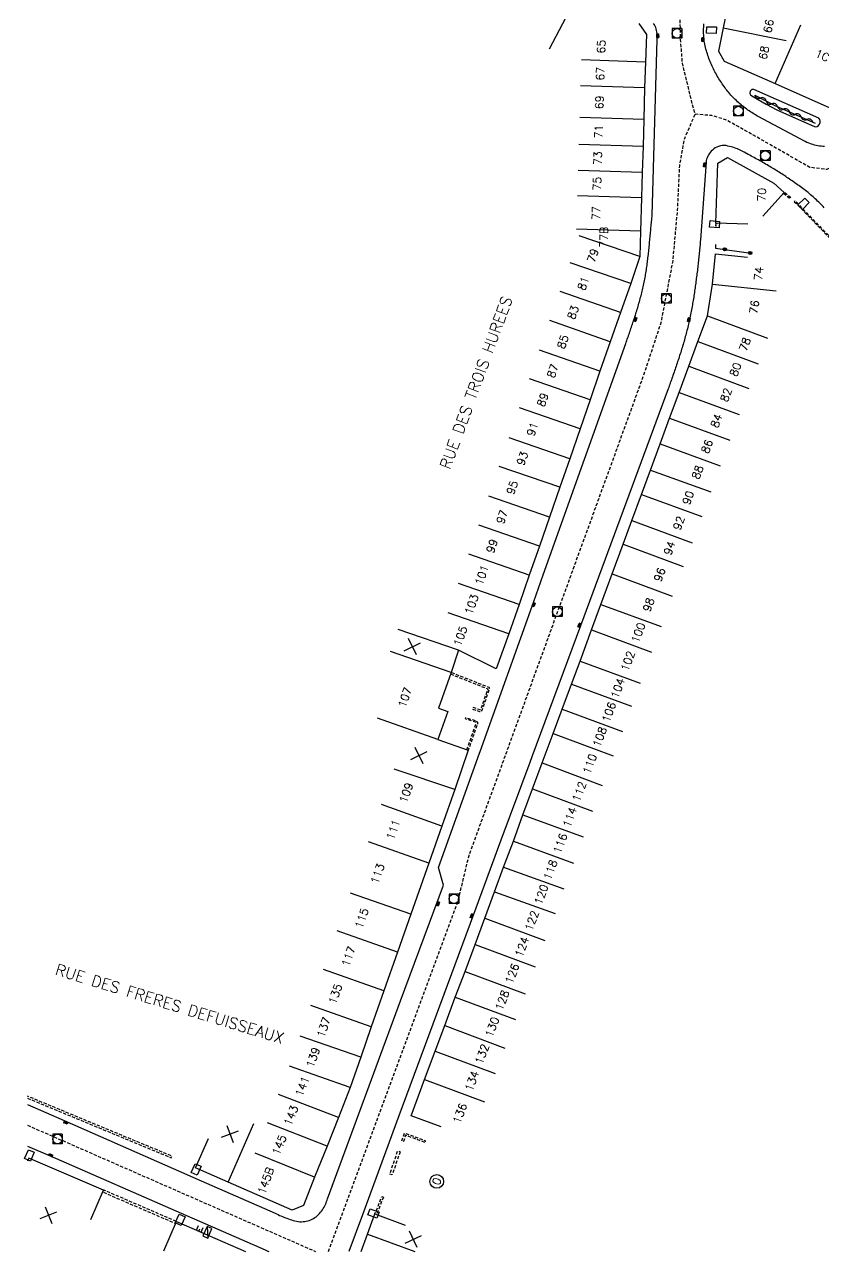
# Model space of a CAD drawing. Header units: millimetres. Extents: x 116000 to 117000, y 126000 to 127000.
# Drawn here: x 115999.5 to 116124.2, y 126000 to 126191.6 of the extents above; entities that cross this region are included whole.
import ezdxf
from ezdxf.enums import TextEntityAlignment as Align

# ---------------------------------------------------------------- set-up
doc = ezdxf.new("R2010")
doc.units = ezdxf.units.MM
doc.linetypes.add('DASHED', pattern=[0.75, 0.5, -0.25])
doc.layers.get('0').update_dxf_attribs({"linetype": 'CONTINUOUS'})
for name, color, linetype in [('W0001', 6, 'DASHED'), ('W0008', 7, 'CONTINUOUS'), ('W0017', 7, 'CONTINUOUS'), ('W0100', 7, 'CONTINUOUS'), ('W0112', 1, 'DASHED'), ('W0310', 3, 'CONTINUOUS'), ('W0322', 7, 'CONTINUOUS'), ('W0400', 7, 'CONTINUOUS'), ('W0420', 7, 'CONTINUOUS'), ('W0430', 7, 'CONTINUOUS'), ('W0989', 7, 'CONTINUOUS'), ('W0991', 7, 'CONTINUOUS'), ('W1102', 7, 'CONTINUOUS'), ('W1471', 7, 'CONTINUOUS')]:
    doc.layers.add(name, color=color, linetype=linetype)
doc.styles.get("Standard").update_dxf_attribs({"font": 'romans.shx', "width": 0.85})

# ---------------------------------------------------------------- blocks, each defined once
blk = doc.blocks.new('T400')
for p, q in [((-0.15, 0.3), (0.15, 0.3)), ((-0.15, -0.25), (-0.15, 0.3)), ((-0.15, 0.15), (0.15, 0.15)), ((-0.15, 0), (0.15, 0)), ((0.15, 0.3), (0.15, -0.25)), ((-0.15, -0.15), (0.15, -0.15)), ((-0.15, -0.25), (-0.15, -0.3)), ((-0.15, -0.3), (0.15, -0.3)), ((0.15, -0.3), (0.15, -0.25))]:
    blk.add_line(p, q)
blk = doc.blocks.new('T420')
for p, q in [((0.75, 0.75), (-0.75, 0.75)), ((-0.75, 0.75), (-0.75, -0.75)), ((0.75, 0.75), (0.75, -0.75)), ((0.75, -0.75), (-0.75, -0.75))]:
    blk.add_line(p, q)
blk.add_ellipse((0, 0), major_axis=(-0.53, 0.53), ratio=1, start_param=3.926991, end_param=10.210176)
blk = doc.blocks.new('T1471')
at = {"color": 0, "linetype": 'Continuous', "flags": 128}
blk.add_lwpolyline([(-0.75, -0.5), (-0.75, 0.5), (0.75, 0.5), (0.75, -0.5), (-0.75, -0.5)], dxfattribs=at)
blk = doc.blocks.new('T430')
at = {"flags": 128}
for points in [[(-0.4, 2.1), (0.4, 2.1)], [(-0.4, 2.1), (-0.4, 1.3)], [(0.8, 0.8), (-0.8, 0.8)], [(-0.8, 0.8), (-0.8, 0)], [(0.8, 0.8), (-0.8, 0)], [(-0.8, 0), (0.8, 0)], [(-0.4, 1.7), (0, 1.7)], [(-0.4, 1.3), (0.4, 1.3)], [(0.8, 0), (0.8, 0.8)]]:
    blk.add_lwpolyline(points, dxfattribs=at)
blk = doc.blocks.new('t322o')
at = {"color": 0, "linetype": 'Continuous'}
for radius in [0.25, 0.15]:
    blk.add_circle((0, 0), radius, dxfattribs=at)
blk = doc.blocks.new('t310o')
at = {"color": 0, "linetype": 'Continuous'}
for centre, start, end in [((-0.5, 0.38), 216.8699, 323.1304), ((0.5, -0.37), 36.8699, 143.1303)]:
    blk.add_arc(centre, 0.625, start, end, dxfattribs=at)
blk = doc.blocks.new('t991o')
at = {"color": 0, "linetype": 'Continuous'}
for p, q in [((-1, 1), (1, -1)), ((-1, -1), (1, 1))]:
    blk.add_line(p, q, dxfattribs=at)

msp = doc.modelspace()

# ---------------------------------------------------------------- linework, layer by layer
at = {"layer": 'W0001', "flags": 128}
for points in [[(116046.96, 126000), (116051.34, 126011.85), (116067.22, 126054.84), (116068.9, 126061.82), (116092.13, 126125.7), (116096.14, 126136.75), (116098.94, 126145.26), (116100.74, 126154.68), (116101.45, 126162.63), (116101.78, 126169.5), (116102.51, 126173.67), (116104.18, 126177.56), (116103.62, 126179.7), (116102.2, 126185.56), (116101.91, 126189.53), (116101.82, 126194.01), (116096.79, 126196.19), (116064.96, 126212.85), (116048.35, 126221.47)], [(116253.28, 126116.61), (116247.39, 126119.17), (116215.2, 126133.7), (116159.44, 126158.88), (116133.81, 126170.49), (116131.2, 126171.09), (116129.03, 126170.78), (116127.5, 126170.27), (116124.76, 126168.94), (116122.1, 126169.26), (116115.37, 126173.11), (116110.88, 126175.66), (116108.91, 126176.72), (116106.77, 126177.37), (116104.18, 126177.56)], [(116000, 126019.71), (116044.95, 126000)]]:
    msp.add_lwpolyline(points, dxfattribs=at)
at = {"layer": 'W0008', "flags": 128}
for points in [[(116000, 126022.94), (116005.71, 126020.43), (116027.08, 126011.01), (116038.65, 126005.98), (116038.88, 126005.87), (116039.1, 126005.75), (116039.32, 126005.64), (116039.55, 126005.54), (116039.78, 126005.44), (116040.01, 126005.35), (116040.25, 126005.26), (116040.48, 126005.18), (116040.72, 126005.1), (116040.97, 126005.01), (116041.22, 126004.93), (116041.48, 126004.86), (116041.73, 126004.79), (116041.99, 126004.73), (116042.25, 126004.68), (116042.51, 126004.65), (116042.78, 126004.65), (116043.03, 126004.66), (116043.27, 126004.69), (116043.51, 126004.73), (116043.75, 126004.78), (116043.98, 126004.85), (116044.21, 126004.94), (116044.43, 126005.04), (116044.65, 126005.16), (116044.86, 126005.29), (116045.06, 126005.43), (116045.24, 126005.59), (116045.42, 126005.75), (116045.58, 126005.93), (116045.74, 126006.11), (116045.89, 126006.3), (116046.03, 126006.5), (116046.16, 126006.7), (116046.29, 126006.91), (116046.4, 126007.12), (116046.5, 126007.33), (116046.6, 126007.55), (116046.68, 126007.78), (116046.75, 126008.01), (116046.81, 126008.24), (116058.22, 126039.11), (116064.9, 126057.18), (116064.16, 126059.94), (116070.55, 126077.82), (116070.63, 126078.07), (116079, 126101.48), (116080.49, 126105.65), (116093.35, 126141.77), (116093.44, 126142), (116093.52, 126142.23), (116093.6, 126142.47), (116093.69, 126142.7), (116093.77, 126142.93), (116093.85, 126143.17), (116093.93, 126143.4), (116094.01, 126143.63), (116094.09, 126143.87), (116094.17, 126144.1), (116094.25, 126144.34), (116094.33, 126144.57), (116094.41, 126144.81), (116094.48, 126145.04), (116094.56, 126145.27), (116094.64, 126145.5), (116094.72, 126145.73), (116094.79, 126145.96), (116094.87, 126146.19), (116094.94, 126146.42), (116095.01, 126146.65), (116095.09, 126146.88), (116095.16, 126147.11), (116095.22, 126147.34), (116095.29, 126147.58), (116095.36, 126147.81), (116095.42, 126148.05), (116095.49, 126148.28), (116095.55, 126148.52), (116095.61, 126148.75), (116095.68, 126148.99), (116095.74, 126149.22), (116095.8, 126149.46), (116095.86, 126149.69), (116095.91, 126149.93), (116095.97, 126150.16), (116096.03, 126150.4), (116096.08, 126150.64), (116096.14, 126150.87), (116096.19, 126151.11), (116096.24, 126151.35), (116096.29, 126151.59), (116096.33, 126151.83), (116096.38, 126152.06), (116096.42, 126152.3), (116096.46, 126152.54), (116096.5, 126152.78), (116096.54, 126153.01), (116096.58, 126153.25), (116096.61, 126153.49), (116096.65, 126153.73), (116096.68, 126153.97), (116096.71, 126154.21), (116096.74, 126154.45), (116096.77, 126154.69), (116096.8, 126154.92), (116096.83, 126155.17), (116096.86, 126155.42), (116096.89, 126155.67), (116096.92, 126155.92), (116096.94, 126156.16), (116096.97, 126156.41), (116096.99, 126156.66), (116097.02, 126156.91), (116097.04, 126157.16), (116097.06, 126157.4), (116097.08, 126157.65), (116097.11, 126157.9), (116097.13, 126158.15), (116097.15, 126158.4), (116097.18, 126158.65), (116097.2, 126158.89), (116097.22, 126159.14), (116097.25, 126159.38), (116097.27, 126159.63), (116097.29, 126159.87), (116097.32, 126160.11), (116097.34, 126160.35), (116097.37, 126160.6), (116097.39, 126160.84), (116097.41, 126161.08), (116097.44, 126161.32), (116097.46, 126161.56), (116097.49, 126161.81), (116098.27, 126189.24), (116098.28, 126189.48), (116098.28, 126189.71), (116098.27, 126189.95), (116098.24, 126190.18), (116098.21, 126190.42), (116098.18, 126190.66), (116098.13, 126190.89), (116098.07, 126191.12), (116097.97, 126191.34), (116097.85, 126191.55), (116097.7, 126191.74)], [(116124.39, 126172.53), (116124.13, 126172.55), (116123.86, 126172.57), (116123.6, 126172.6), (116123.34, 126172.64), (116123.07, 126172.69), (116122.82, 126172.75), (116122.57, 126172.82), (116122.32, 126172.9), (116122.08, 126172.98), (116121.84, 126173.08), (116121.6, 126173.18), (116121.36, 126173.3), (116114.04, 126177.22), (116113.83, 126177.34), (116113.63, 126177.46), (116113.42, 126177.58), (116113.22, 126177.71), (116113.02, 126177.84), (116112.81, 126177.97), (116112.61, 126178.1), (116112.41, 126178.23), (116112.18, 126178.39), (116111.95, 126178.56), (116111.73, 126178.73), (116111.54, 126178.89), (116111.35, 126179.04), (116111.17, 126179.2), (116110.98, 126179.36), (116110.8, 126179.53), (116110.62, 126179.69), (116110.44, 126179.86), (116110.26, 126180.03), (116110.09, 126180.21), (116109.92, 126180.39), (116109.76, 126180.57), (116109.6, 126180.75), (116109.44, 126180.94), (116109.29, 126181.13), (116109.14, 126181.32), (116108.99, 126181.51), (116108.85, 126181.71), (116108.71, 126181.9), (116108.57, 126182.1), (116108.43, 126182.3), (116108.3, 126182.5), (116108.16, 126182.71), (116108.03, 126182.91), (116107.91, 126183.12), (116107.78, 126183.32), (116107.65, 126183.54), (116107.53, 126183.76), (116107.4, 126183.97), (116107.28, 126184.19), (116107.17, 126184.41), (116107.05, 126184.64), (116106.94, 126184.86), (116106.84, 126185.09), (116106.73, 126185.32), (116106.63, 126185.55), (116106.54, 126185.78), (116106.44, 126186.02), (116106.35, 126186.26), (116106.26, 126186.51), (116106.17, 126186.75), (116106.09, 126187), (116106.01, 126187.24), (116105.94, 126187.49), (116105.87, 126187.74), (116105.8, 126187.99), (116105.74, 126188.24), (116105.68, 126188.5), (116105.63, 126188.75), (116105.59, 126188.99), (116105.56, 126189.22), (116105.54, 126189.46), (116105.53, 126189.69), (116105.52, 126189.93), (116105.51, 126190.16), (116105.51, 126190.42), (116105.51, 126190.68), (116105.51, 126190.93), (116105.52, 126191.19), (116105.53, 126191.45), (116105.55, 126191.7)], [(116124.33, 126162.98), (116124.16, 126163.16), (116123.99, 126163.33), (116123.82, 126163.51), (116123.65, 126163.68), (116123.47, 126163.85), (116123.3, 126164.02), (116123.12, 126164.19), (116122.94, 126164.36), (116122.76, 126164.52), (116122.58, 126164.68), (116122.39, 126164.85), (116122.19, 126165.01), (116122, 126165.18), (116121.8, 126165.34), (116121.6, 126165.5), (116121.4, 126165.65), (116121.2, 126165.81), (116120.99, 126165.96), (116120.79, 126166.12), (116120.59, 126166.27), (116120.38, 126166.42), (116120.17, 126166.57), (116119.97, 126166.71), (116119.76, 126166.86), (116119.55, 126167.01), (116119.34, 126167.15), (116119.13, 126167.3), (116118.93, 126167.44), (116118.73, 126167.58), (116118.52, 126167.71), (116118.32, 126167.85), (116118.12, 126167.98), (116117.91, 126168.11), (116117.7, 126168.25), (116117.5, 126168.38), (116117.29, 126168.51), (116117.08, 126168.64), (116116.88, 126168.77), (116116.67, 126168.89), (116116.46, 126169.02), (116116.25, 126169.15), (116116.04, 126169.27), (116115.83, 126169.4), (116115.62, 126169.53), (116115.41, 126169.65), (116115.19, 126169.78), (116114.97, 126169.91), (116114.74, 126170.04), (116114.52, 126170.17), (116114.29, 126170.3), (116114.07, 126170.43), (116113.84, 126170.55), (116113.61, 126170.68), (116113.39, 126170.8), (116113.16, 126170.92), (116112.93, 126171.04), (116112.7, 126171.17), (116112.47, 126171.29), (116111.84, 126171.64), (116111.64, 126171.75), (116111.43, 126171.86), (116111.22, 126171.96), (116111.02, 126172.06), (116110.8, 126172.15), (116110.59, 126172.24), (116110.33, 126172.33), (116110.08, 126172.41), (116109.82, 126172.48), (116109.56, 126172.55), (116109.3, 126172.61), (116109.04, 126172.67), (116108.79, 126172.7), (116108.6, 126172.7), (116108.4, 126172.68), (116108.12, 126172.62), (116107.84, 126172.54), (116107.57, 126172.43), (116107.33, 126172.3), (116107.11, 126172.15), (116106.9, 126171.98), (116106.7, 126171.79), (116106.55, 126171.61), (116106.4, 126171.41), (116106.28, 126171.21), (116106.16, 126171), (116106.06, 126170.78), (116105.98, 126170.56), (116105.93, 126170.34), (116105.9, 126170.1), (116105.01, 126157.95), (116104.99, 126157.7), (116104.97, 126157.45), (116104.95, 126157.2), (116104.93, 126156.94), (116104.9, 126156.69), (116104.88, 126156.44), (116104.86, 126156.19), (116104.83, 126155.94), (116104.81, 126155.69), (116104.78, 126155.43), (116104.76, 126155.18), (116104.73, 126154.93), (116104.7, 126154.68), (116104.68, 126154.43), (116104.65, 126154.18), (116104.62, 126153.93), (116104.59, 126153.67), (116104.56, 126153.42), (116104.53, 126153.17), (116104.5, 126152.92), (116104.47, 126152.67), (116104.44, 126152.43), (116104.41, 126152.18), (116104.37, 126151.93), (116104.34, 126151.69), (116104.31, 126151.44), (116104.28, 126151.2), (116104.25, 126150.95), (116104.21, 126150.71), (116104.18, 126150.46), (116104.15, 126150.22), (116104.11, 126149.97), (116104.08, 126149.73), (116104.04, 126149.48), (116104, 126149.24), (116103.96, 126149), (116103.93, 126148.75), (116103.89, 126148.51), (116103.84, 126148.26), (116103.8, 126148.02), (116103.76, 126147.78), (116103.72, 126147.53), (116103.67, 126147.29), (116103.62, 126147.04), (116103.57, 126146.79), (116103.52, 126146.54), (116103.47, 126146.29), (116103.42, 126146.05), (116103.37, 126145.8), (116103.31, 126145.55), (116103.26, 126145.3), (116103.2, 126145.05), (116103.15, 126144.81), (116103.09, 126144.56), (116103.03, 126144.31), (116102.97, 126144.07), (116102.91, 126143.82), (116102.85, 126143.57), (116102.78, 126143.33), (116102.72, 126143.08), (116102.65, 126142.84), (116102.59, 126142.59), (116102.52, 126142.35), (116102.45, 126142.1), (116102.38, 126141.86), (116102.31, 126141.61), (116102.23, 126141.37), (116102.16, 126141.12), (116102.08, 126140.88), (116102.01, 126140.64), (116101.93, 126140.39), (116101.85, 126140.15), (116101.77, 126139.91), (116101.69, 126139.67), (116101.62, 126139.43), (116101.54, 126139.18), (116101.45, 126138.94), (116101.37, 126138.7), (116101.29, 126138.46), (116101.21, 126138.22), (116101.13, 126137.97), (116101.05, 126137.74), (116100.97, 126137.5), (116100.89, 126137.27), (116100.81, 126137.03), (116100.73, 126136.79), (116100.65, 126136.56), (116100.56, 126136.32), (116100.48, 126136.09), (116100.4, 126135.85), (116100.31, 126135.62), (116100.23, 126135.38), (116100.14, 126135.15), (116100.06, 126134.92), (116099.97, 126134.68), (116086.29, 126097.71), (116078.7, 126077.22), (116078.37, 126076.34), (116073.88, 126064.23), (116069.59, 126052.62), (116057.97, 126021.19), (116052.26, 126005.7), (116050.16, 126000)], [(116000, 126016.46), (116003.54, 126014.91), (116024, 126005.99), (116037.08, 126000.24), (116037.31, 126000.15), (116037.53, 126000.06), (116037.65, 126000)]]:
    msp.add_lwpolyline(points, dxfattribs=at)
at = {"layer": 'W0017', "flags": 128}
msp.add_lwpolyline([(116122.82, 126175.67), (116123.03, 126175.62), (116123.24, 126175.66), (116123.45, 126175.82), (116123.6, 126176.04), (116123.7, 126176.26), (116123.72, 126176.5), (116123.65, 126176.75), (116123.49, 126176.95), (116113.36, 126181.44), (116113.01, 126181.42), (116112.75, 126181.17), (116112.74, 126180.83), (116112.84, 126180.61), (116113.01, 126180.44), (116115.25, 126179.14), (116116.95, 126178.27), (116120.34, 126176.75)], close=True, dxfattribs=at)
at = {"layer": 'W0100', "flags": 128}
for points in [[(116118.4, 126218.87), (116116.63, 126214.33), (116114.74, 126209.32), (116112.85, 126204.31), (116111.4, 126200.53), (116109.44, 126195.31), (116108.58, 126191.08), (116107.85, 126187.44), (116108.7, 126185.88), (116116.66, 126182.39), (116125.66, 126178.35), (116141.74, 126171.19), (116144.97, 126169.76), (116147, 126174.33)], [(116095.39, 126191.75), (116096.61, 126190), (116096.44, 126185.68), (116096.31, 126181.7), (116096.18, 126176.77), (116096.06, 126172.54), (116095.94, 126168.48), (116095.81, 126164.51), (116095.67, 126159.33), (116095.57, 126155.36), (116094.13, 126151.14), (116092.55, 126146.59), (116090.95, 126142.03), (116089.34, 126137.43), (116087.8, 126132.98), (116086.22, 126128.43), (116084.61, 126123.78), (116083.06, 126119.32), (116081.46, 126114.68), (116079.88, 126110.12), (116078.29, 126105.59), (116076.71, 126101.04), (116075.12, 126096.45), (116073.15, 126090.96), (116067.28, 126093.87), (116066.09, 126090.42), (116064.16, 126084.84), (116065.57, 126084.31), (116064.03, 126079.94), (116068.77, 126078.25), (116066.7, 126072.13), (116064.68, 126066.43), (116062.63, 126060.64), (116059.81, 126052.66), (116057.75, 126046.75), (116055.63, 126040.72), (116053.65, 126035.07), (116052, 126030.33), (116050.33, 126025.61), (116048.53, 126020.92), (116046.76, 126016.42), (116044.81, 126011.59), (116043.07, 126007.17), (116041.28, 126006.45), (116031.3, 126010.8), (116026.2, 126013.07), (116028.22, 126017.64)], [(116112.42, 126160.38), (116107.42, 126160.54), (116107.72, 126169.91), (116109.23, 126170.79), (116116.49, 126166.8), (116118.08, 126165.37), (116114.74, 126161.65)], [(116064.53, 126019.44), (116059.85, 126021.2), (116061.97, 126026.85), (116063.63, 126031.28), (116065.12, 126035.26), (116066.76, 126039.7), (116068.29, 126043.71), (116069.84, 126047.92), (116071.35, 126052.03), (116072.9, 126056.17), (116074.29, 126060.02), (116075.82, 126064.09), (116077.31, 126068.17), (116078.8, 126072.25), (116080.32, 126076.28), (116082.04, 126080.88), (116083.45, 126084.68), (116084.9, 126088.6), (116086.22, 126092.17), (116088.01, 126097.05), (116089.48, 126101.02), (116091.23, 126105.79), (116092.94, 126110.42), (116094.33, 126114.13), (116095.83, 126118.2), (116097.23, 126122.01), (116098.73, 126126.12), (116100.21, 126130.13), (116101.69, 126134.14), (116103.2, 126138.21), (116104.63, 126142.07), (116106.12, 126146.07), (116106.89, 126151.03), (116107.37, 126155.75), (116112.35, 126155.24)], [(116009.89, 126005), (116011.86, 126009.59), (116000.2, 126014.59), (116000, 126014.12)], [(116052.07, 126000), (116053.08, 126002.72), (116054.22, 126005.85), (116058.92, 126004.13)], [(116021.27, 126000.09), (116023.27, 126004.67), (116034.01, 126000)]]:
    msp.add_lwpolyline(points, dxfattribs=at)
at = {"layer": 'W0112', "flags": 128}
for points in [[(116117.97, 126165.24), (116119.01, 126164.38), (116119.11, 126164.51), (116118.08, 126165.37)], [(116119.65, 126163.87), (116119.99, 126163.61), (116128.49, 126154.8), (116128.61, 126154.92), (116120.1, 126163.73), (116119.75, 126164)], [(116061.99, 126017.02), (116059.01, 126018.14), (116058.67, 126017.18), (116058.4, 126017.27), (116058.85, 126018.5), (116062.09, 126017.29)], [(116058.14, 126015.57), (116056.9, 126011.94), (116056.54, 126012.06), (116057.78, 126015.7)], [(116055.53, 126008.48), (116054.47, 126005.75), (116054.22, 126005.85), (116055.29, 126008.57)]]:
    msp.add_lwpolyline(points, close=True, dxfattribs=at)
for points in [[(116107.42, 126160.54), (116107.38, 126160.17), (116107.52, 126160.16), (116107.57, 126160.53)], [(116065.99, 126090.17), (116071.83, 126087.85), (116070.72, 126084.62), (116070.68, 126084.56), (116070.67, 126084.55), (116070.63, 126084.56), (116069.54, 126084.93), (116069.45, 126084.69), (116070.56, 126084.32), (116070.69, 126084.28), (116070.86, 126084.36), (116070.95, 126084.51), (116072.15, 126088), (116066.09, 126090.41)], [(116068.57, 126078.32), (116070.01, 126082.47), (116070, 126082.59), (116069.99, 126082.6), (116069.94, 126082.63), (116068.34, 126083.16), (116068.4, 126083.36), (116070.03, 126082.83), (116070.14, 126082.76), (116070.2, 126082.66), (116070.23, 126082.44), (116068.77, 126078.25)], [(116000, 126023.94), (116022.44, 126014.62), (116022.55, 126014.88), (116000, 126024.24)], [(116023.22, 126004.69), (116011.9, 126009.58), (116011.77, 126009.27), (116023.09, 126004.38)]]:
    msp.add_lwpolyline(points, dxfattribs=at)
at = {"layer": 'W0310', "flags": 128}
msp.add_lwpolyline([(116113.48, 126180.55), (116116.6, 126178.95), (116122.93, 126176.18)], dxfattribs=at)
at = {"layer": 'W0322', "flags": 128}
msp.add_lwpolyline([(116107.38, 126157.21), (116107.38, 126156.68), (116112.87, 126155.9)], dxfattribs=at)
at = {"layer": 'W1102', "flags": 128}
for points in [[(116086.06, 126196.6), (116081.41, 126187.74)], [(116108.58, 126191.08), (116118.39, 126189.1)], [(116116.66, 126182.39), (116120.67, 126191.55)], [(116096.44, 126185.68), (116086.44, 126186.08)], [(116096.31, 126181.7), (116086.32, 126182.01)], [(116096.18, 126176.77), (116086.18, 126177.05)], [(116096.06, 126172.54), (116086.06, 126172.83)], [(116095.94, 126168.48), (116085.94, 126168.77)], [(116095.81, 126164.51), (116085.82, 126164.83)], [(116095.67, 126159.33), (116085.67, 126159.6)], [(116095.57, 126155.36), (116086.11, 126158.59)], [(116094.13, 126151.14), (116084.67, 126154.37)], [(116106.89, 126151.03), (116116.84, 126150.02)], [(116092.55, 126146.59), (116083.1, 126149.88)], [(116090.95, 126142.03), (116081.51, 126145.35)], [(116106.12, 126146.07), (116115.49, 126142.58)], [(116104.63, 126142.07), (116114, 126138.58)], [(116089.34, 126137.43), (116079.9, 126140.72)], [(116103.2, 126138.21), (116112.58, 126134.73)], [(116087.8, 126132.98), (116078.35, 126136.26)], [(116101.69, 126134.14), (116111.08, 126130.67)], [(116086.22, 126128.43), (116076.77, 126131.71)], [(116100.21, 126130.13), (116109.59, 126126.66)], [(116084.61, 126123.78), (116075.16, 126127.06)], [(116098.73, 126126.12), (116108.11, 126122.66)], [(116083.06, 126119.32), (116073.61, 126122.57)], [(116097.23, 126122.01), (116106.63, 126118.59)], [(116095.83, 126118.2), (116105.21, 126114.74)], [(116081.46, 126114.68), (116072.01, 126117.93)], [(116079.88, 126110.12), (116070.43, 126113.42)], [(116094.33, 126114.13), (116103.71, 126110.67)], [(116092.94, 126110.42), (116102.31, 126106.93)], [(116078.29, 126105.59), (116068.85, 126108.88)], [(116091.23, 126105.79), (116100.61, 126102.32)], [(116076.71, 126101.04), (116067.27, 126104.32)], [(116089.48, 126101.02), (116098.87, 126097.58)], [(116075.12, 126096.45), (116065.67, 126099.72)], [(116067.28, 126093.87), (116057.83, 126097.13)], [(116088.01, 126097.05), (116097.39, 126093.58)], [(116066.09, 126090.42), (116056.64, 126093.69)], [(116086.22, 126092.17), (116095.6, 126088.71)], [(116084.9, 126088.6), (116094.27, 126085.13)], [(116083.45, 126084.68), (116092.83, 126081.21)], [(116064.03, 126079.94), (116054.6, 126083.26)], [(116082.04, 126080.88), (116091.41, 126077.39)], [(116080.32, 126076.28), (116089.69, 126072.78)], [(116066.7, 126072.13), (116057.23, 126075.33)], [(116078.8, 126072.25), (116088.16, 126068.73)], [(116064.68, 126066.43), (116055.26, 126069.78)], [(116077.31, 126068.17), (116086.71, 126064.74)], [(116062.63, 126060.64), (116053.2, 126063.98)], [(116075.82, 126064.09), (116085.21, 126060.65)], [(116074.29, 126060.02), (116083.7, 126056.64)], [(116059.81, 126052.66), (116050.38, 126055.96)], [(116072.9, 126056.17), (116082.32, 126052.79)], [(116071.35, 126052.03), (116080.72, 126048.53)], [(116057.75, 126046.75), (116048.31, 126050.06)], [(116069.84, 126047.92), (116079.22, 126044.46)], [(116055.63, 126040.72), (116046.19, 126044.04)], [(116068.29, 126043.71), (116077.67, 126040.25)], [(116066.76, 126039.7), (116076.14, 126036.22)], [(116053.65, 126035.07), (116044.21, 126038.38)], [(116065.12, 126035.26), (116074.48, 126031.76)], [(116052, 126030.33), (116042.55, 126033.61)], [(116063.63, 126031.28), (116073, 126027.79)], [(116050.33, 126025.61), (116040.9, 126028.94)], [(116061.97, 126026.85), (116071.34, 126023.34)], [(116048.53, 126020.92), (116039.19, 126024.5)], [(116031.3, 126010.8), (116035.3, 126019.97)], [(116046.76, 126016.42), (116037.45, 126020.07)], [(116044.81, 126011.59), (116035.54, 126015.34)], [(116053.08, 126002.72), (116060.44, 126000)]]:
    msp.add_lwpolyline(points, dxfattribs=at)
at = {"layer": 'W1102'}
msp.add_circle((116063.86, 126010.94), 1.08, dxfattribs=at)

# ---------------------------------------------------------------- block references
at = {"layer": 'W0310'}
for p, rotation in [((116114.37, 126180.1), 332.8149812850746), ((116116.15, 126179.18), 332.8149812850746), ((116117.97, 126178.35), 336.387189994202), ((116119.8, 126177.55), 336.387189994202), ((116121.63, 126176.75), 336.387189994202)]:
    msp.add_blockref('t310o', p, dxfattribs=dict(at, rotation=rotation))
at = {"layer": 'W0322', "rotation": 351.8632020850357}
for p in [(116108.83, 126156.48), (116112.79, 126155.91)]:
    msp.add_blockref('t322o', p, dxfattribs=at)
at = {"layer": 'W0400'}
for p, rotation in [((116098.35, 126189.83), 3.237273540476504), ((116105.38, 126189.22), 180.8575143416545), ((116105.67, 126169.62), 175.8444859966608), ((116094.85, 126145.56), 341.5301153846851), ((116103.2, 126145.46), 167.4977659616382), ((116079, 126101.02), 340.3103700763867), ((116086.14, 126097.76), 159.6722680337217), ((116064.07, 126054.32), 339.7253328660962), ((116069.33, 126052.37), 159.7121616525773), ((116005.95, 126020.11), 246.2167555143836), ((116003.64, 126015.03), 63.31613689169768)]:
    msp.add_blockref('T400', p, dxfattribs=dict(at, rotation=rotation))
at = {"layer": 'W0420'}
for p in [(116101.35, 126190.19), (116110.93, 126178.06), (116115.13, 126171.11), (116099.68, 126148.8), (116082.69, 126099.89), (116066.56, 126055.06), (116004.68, 126017.56)]:
    msp.add_blockref('T420', p, dxfattribs=at)
at = {"layer": 'W0430', "rotation": 66.26670467126776}
msp.add_blockref('T430', (116028.44, 126002.83), dxfattribs=at)
at = {"layer": 'W0991'}
for p, rotation in [((116060.07, 126094.42), 70.97775541481673), ((116061.11, 126077.43), 71.33159024795589), ((116031.59, 126018.34), 336.0580956013704), ((116003.27, 126005.66), 336.786800634245), ((116060.22, 126001.88), 69.89027730928686)]:
    msp.add_blockref('t991o', p, dxfattribs=dict(at, rotation=rotation))
at = {"layer": 'W1471'}
for p, rotation in [((116106.74, 126190.71), 179.049726147974), ((116121.11, 126163.6), 44.44893441096985), ((116107.23, 126160.4), 175.8444859966608), ((116000.3, 126015), 66.32601843562477), ((116026.32, 126012.81), 246.2167555151465), ((116023.82, 126004.94), 66.26670467126776), ((116053.98, 126005.94), 159.7672084662873)]:
    msp.add_blockref('T1471', p, dxfattribs=dict(at, rotation=rotation))

# ---------------------------------------------------------------- texts
at = {"layer": 'W0989'}
for s, rotation, p in [('RUE DES TROIS HUREES', 69.8941, (116069.99, 126135.67)), ('RUE DES FRERES DEFUISSEAUX', 342.9523, (116022.21, 126038.67))]:
    msp.add_text(s, height=1.75, rotation=rotation, dxfattribs=at).set_placement(p, align=Align.MIDDLE)
at = {"layer": 'W0991'}
for s, rotation, p in [('66', 78.5493, (116115.64, 126191.33)), ('65', 87.7213, (116089.53, 126188.12)), ('68', 78.0459, (116114.91, 126187.18)), ('1C', 335.8134, (116124.03, 126186.75)), ('67', 88.2268, (116089.38, 126183.91)), ('69', 88.4214, (116089.25, 126179.43)), ('71', 88.364, (116089.12, 126174.86)), ('73', 88.3565, (116089, 126170.71)), ('75', 88.1615, (116088.88, 126166.72)), ('70', 88.1902, (116114.57, 126165)), ('77', 88.4475, (116088.74, 126162.11)), ('77B', 88.5736, (116089.93, 126158.35)), ('79', 71.1523, (116088.23, 126155.51)), ('74', 84.2064, (116114.1, 126152.68)), ('81', 70.8181, (116086.73, 126151.16)), ('83', 70.6518, (116085.14, 126146.63)), ('76', 81.1376, (116113.42, 126147.47)), ('85', 70.7576, (116083.54, 126142.04)), ('78', 69.57, (116111.94, 126141.63)), ('87', 70.8588, (116081.96, 126137.5)), ('80', 69.6418, (116110.48, 126137.71)), ('89', 70.8643, (116080.4, 126133)), ('82', 69.7216, (116109.01, 126133.75)), ('84', 69.6871, (116107.52, 126129.7)), ('91', 70.8723, (116078.8, 126128.4)), ('86', 69.72, (116106.04, 126125.7)), ('93', 70.902, (116077.22, 126123.84)), ('88', 69.9813, (116104.56, 126121.67)), ('95', 71.0179, (116075.64, 126119.28)), ('90', 69.7773, (116103.1, 126117.69)), ('97', 70.7753, (116074.06, 126114.7)), ('92', 69.7479, (116101.64, 126113.74)), ('99', 70.7561, (116072.48, 126110.16)), ('94', 69.5373, (116100.19, 126109.83)), ('101', 70.8208, (116070.89, 126105.61)), ('96', 69.7196, (116098.65, 126105.68)), ('103', 70.9189, (116069.3, 126101.03)), ('98', 69.8615, (116096.93, 126100.99)), ('105', 70.1645, (116067.55, 126096.08)), ('100', 69.6966, (116095.31, 126096.61)), ('102', 69.7954, (116093.68, 126092.19)), ('104', 69.6997, (116092.12, 126087.95)), ('107', 70.8488, (116058.9, 126086.5)), ('106', 69.7398, (116090.74, 126084.21)), ('108', 69.5803, (116089.3, 126080.34)), ('110', 69.5397, (116087.74, 126076.13)), ('109', 70.4393, (116059.1, 126071.62)), ('112', 69.3591, (116086.11, 126071.8)), ('114', 69.952, (116084.63, 126067.81)), ('111', 70.496, (116057.06, 126065.87)), ('116', 69.8957, (116083.14, 126063.72)), ('118', 69.3677, (116081.6, 126059.59)), ('113', 70.5707, (116054.62, 126058.98)), ('120', 70.2391, (116080.18, 126055.73)), ('115', 70.7174, (116052.17, 126052.02)), ('122', 69.4943, (116078.69, 126051.65)), ('117', 70.6234, (116050.08, 126046.06)), ('124', 69.7722, (116077.17, 126047.56)), ('126', 69.7556, (116075.63, 126043.39)), ('135', 70.6827, (116048.03, 126040.21)), ('128', 69.2042, (116074.07, 126039.22)), ('137', 70.8161, (116046.21, 126035)), ('130', 69.6141, (116072.5, 126035.04)), ('132', 69.4849, (116070.93, 126030.82)), ('139', 70.5325, (116044.56, 126030.3)), ('141', 69.0077, (116042.89, 126025.77)), ('134', 69.5487, (116069.36, 126026.62)), ('143', 68.5555, (116041.13, 126021.23)), ('136', 69.4223, (116067.47, 126021.57)), ('145', 68.0026, (116039.29, 126016.63)), ('145B', 70.2531, (116037.18, 126011.05)), ('0', 70.1977, (116063.86, 126010.94))]:
    msp.add_text(s, height=1.25, rotation=rotation, dxfattribs=at).set_placement(p, align=Align.MIDDLE)

doc.saveas('drawing.dxf')
